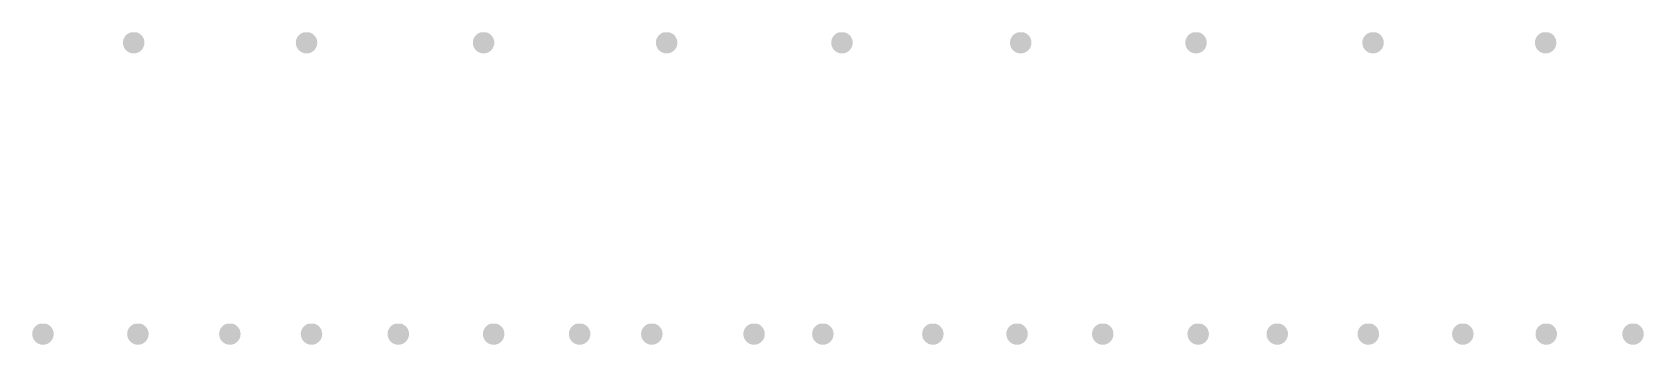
# Model space of a CAD drawing. Header units: inches. Extents: x 325 to 11487, y 381 to 10656.
# Drawn here: x 344.05 to 353.58, y 419.76 to 421.61 of the extents above; entities that cross this region are included whole.
import ezdxf

# ---------------------------------------------------------------- set-up
doc = ezdxf.new("R2010")
doc.units = ezdxf.units.IN
doc.header["$MEASUREMENT"] = 0
doc.layers.add('HATCH', color=7, linetype='Continuous')

msp = doc.modelspace()

# ---------------------------------------------------------------- hatches: boundary and pattern name
at = {"layer": 'HATCH'}
h = msp.add_hatch(dxfattribs=at)
h.set_pattern_fill('AR-CONC', color=256, scale=1e-05)
h.set_pattern_definition([(50, (10.538215406, 0), (7.172601826e-05, -6.275213498e-06), [7.5e-06, -8.25e-05]), (355, (10.538215406, 0), (-1.3875133361e-05, 7.521921337e-05), [6e-06, -6.6e-05]), (100.45144446, (10.53822138, -5.2e-07), (5.7850884673e-05, 6.8943999097e-05), [6.3740192e-06, -7.01142112e-05]), (46.1842, (10.53821541, 2e-05), (0.000106724133067, -1.655192808e-05), [1.125e-05, -0.00012375]), (96.63563549, (10.5382243, 1.862e-05), (9.3466194567e-05, 9.7411860077e-05), [9.5610342e-06, -0.000105171376]), (351.18416399, (10.53821541, 2e-05), (9.3466194505e-05, 9.7411860027e-05), [9e-06, -9.90000001e-05]), (21, (10.538225406, 1.5e-05), (5.9690705212e-05, -4.02618890665e-05), [7.5e-06, -8.25e-05]), (326, (10.538225406, 1.5e-05), (2.4331533192e-05, 7.2515004505e-05), [6e-06, -6.6e-05]), (71.45144474, (10.53823038, 1.1645e-05), (8.4022237673e-05, 3.2253115281e-05), [6.374019e-06, -7.01142112e-05]), (37.5, (10.538215406, 0), (1.2159855317e-06, 3.32893853831e-05), [0, -6.52e-05, 0, -6.7e-05, 0, -6.625e-05]), (7.5, (10.538215406, 0), (2.63069537442e-05, 3.94411711882e-05), [0, -3.82e-05, 0, -6.37e-05, 0, -2.525e-05]), (327.5, (10.538193106, 0), (5.33822436172e-05, -2.2554871734e-06), [0, -2.5e-05, 0, -7.8e-05, 0, -0.0001035]), (317.5, (10.538183106, 0), (5.83186169342e-05, 1.00104982332e-05), [0, -3.25e-05, 0, -5.18e-05, 0, -7.35e-05])])
h.paths.add_polyline_path([(344.71062, 421.54322, 0.3519417), (344.66076, 421.60528), (344.63338, 421.60528, 0.3519417), (344.58352, 421.54322, 1)])
h = msp.add_hatch(dxfattribs=at)
h.set_pattern_fill('AR-CONC', color=256, scale=1e-05)
h.set_pattern_definition([(50, (11.56091467, 0), (7.172601826e-05, -6.275213498e-06), [7.5e-06, -8.25e-05]), (355, (11.56091467, 0), (-1.3875133361e-05, 7.521921337e-05), [6e-06, -6.6e-05]), (100.45144446, (11.56092065, -5.2e-07), (5.7850884673e-05, 6.8943999097e-05), [6.3740192e-06, -7.01142112e-05]), (46.1842, (11.56091467, 2e-05), (0.000106724133067, -1.655192808e-05), [1.125e-05, -0.00012375]), (96.63563549, (11.56092356, 1.862e-05), (9.3466194567e-05, 9.7411860077e-05), [9.5610342e-06, -0.000105171376]), (351.18416399, (11.56091467, 2e-05), (9.3466194505e-05, 9.7411860027e-05), [9e-06, -9.90000001e-05]), (21, (11.56092467, 1.5e-05), (5.9690705212e-05, -4.02618890665e-05), [7.5e-06, -8.25e-05]), (326, (11.56092467, 1.5e-05), (2.4331533192e-05, 7.2515004505e-05), [6e-06, -6.6e-05]), (71.45144474, (11.560929645, 1.1645e-05), (8.4022237673e-05, 3.2253115281e-05), [6.374019e-06, -7.01142112e-05]), (37.5, (11.56091467, 0), (1.2159855317e-06, 3.32893853831e-05), [0, -6.52e-05, 0, -6.7e-05, 0, -6.625e-05]), (7.5, (11.56091467, 0), (2.63069537442e-05, 3.94411711882e-05), [0, -3.82e-05, 0, -6.37e-05, 0, -2.525e-05]), (327.5, (11.56089237, 0), (5.33822436172e-05, -2.2554871734e-06), [0, -2.5e-05, 0, -7.8e-05, 0, -0.0001035]), (317.5, (11.56088237, 0), (5.83186169342e-05, 1.00104982332e-05), [0, -3.25e-05, 0, -5.18e-05, 0, -7.35e-05])])
h.paths.add_polyline_path([(345.73332, 421.54322, 0.3519417), (345.68346, 421.60528), (345.65608, 421.60528, 0.3519417), (345.60622, 421.54322, 1)])
h = msp.add_hatch(dxfattribs=at)
h.set_pattern_fill('AR-CONC', color=256, scale=1e-05)
h.set_pattern_definition([(50, (12.608502994, 0), (7.172601826e-05, -6.275213498e-06), [7.5e-06, -8.25e-05]), (355, (12.60850299, 0), (-1.3875133361e-05, 7.521921337e-05), [6e-06, -6.6e-05]), (100.45144446, (12.60850897, -5.2e-07), (5.7850884673e-05, 6.8943999097e-05), [6.3740192e-06, -7.01142112e-05]), (46.1842, (12.60850299, 2e-05), (0.000106724133067, -1.655192808e-05), [1.125e-05, -0.00012375]), (96.63563549, (12.60851189, 1.862e-05), (9.3466194567e-05, 9.7411860077e-05), [9.5610342e-06, -0.000105171376]), (351.18416399, (12.60850299, 2e-05), (9.3466194505e-05, 9.7411860027e-05), [9e-06, -9.90000001e-05]), (21, (12.608512994, 1.5e-05), (5.9690705212e-05, -4.02618890665e-05), [7.5e-06, -8.25e-05]), (326, (12.60851299, 1.5e-05), (2.4331533192e-05, 7.2515004505e-05), [6e-06, -6.6e-05]), (71.45144474, (12.60851797, 1.1645e-05), (8.4022237673e-05, 3.2253115281e-05), [6.374019e-06, -7.01142112e-05]), (37.5, (12.608502994, 0), (1.2159855317e-06, 3.32893853831e-05), [0, -6.52e-05, 0, -6.7e-05, 0, -6.625e-05]), (7.5, (12.608502994, 0), (2.63069537442e-05, 3.94411711882e-05), [0, -3.82e-05, 0, -6.37e-05, 0, -2.525e-05]), (327.5, (12.608480694, 0), (5.33822436172e-05, -2.2554871734e-06), [0, -2.5e-05, 0, -7.8e-05, 0, -0.0001035]), (317.5, (12.608470694, 0), (5.83186169342e-05, 1.00104982332e-05), [0, -3.25e-05, 0, -5.18e-05, 0, -7.35e-05])])
h.paths.add_polyline_path([(346.7809, 421.54322, 0.3519417), (346.73105, 421.60528), (346.70366, 421.60528, 0.3519417), (346.65381, 421.54322, 1)])
h = msp.add_hatch(dxfattribs=at)
h.set_pattern_fill('AR-CONC', color=256, scale=1e-05)
h.set_pattern_definition([(50, (13.691686573, 0), (7.172601826e-05, -6.275213498e-06), [7.5e-06, -8.25e-05]), (355, (13.69168657, 0), (-1.3875133361e-05, 7.521921337e-05), [6e-06, -6.6e-05]), (100.45144446, (13.69169255, -5.2e-07), (5.7850884673e-05, 6.8943999097e-05), [6.3740192e-06, -7.01142112e-05]), (46.1842, (13.69168657, 2e-05), (0.000106724133067, -1.655192808e-05), [1.125e-05, -0.00012375]), (96.63563549, (13.69169547, 1.862e-05), (9.3466194567e-05, 9.7411860077e-05), [9.5610342e-06, -0.000105171376]), (351.18416399, (13.69168657, 2e-05), (9.3466194505e-05, 9.7411860027e-05), [9e-06, -9.90000001e-05]), (21, (13.691696573, 1.5e-05), (5.9690705212e-05, -4.02618890665e-05), [7.5e-06, -8.25e-05]), (326, (13.69169657, 1.5e-05), (2.4331533192e-05, 7.2515004505e-05), [6e-06, -6.6e-05]), (71.45144474, (13.69170155, 1.1645e-05), (8.4022237673e-05, 3.2253115281e-05), [6.374019e-06, -7.01142112e-05]), (37.5, (13.691686573, 0), (1.2159855317e-06, 3.32893853831e-05), [0, -6.52e-05, 0, -6.7e-05, 0, -6.625e-05]), (7.5, (13.691686573, 0), (2.63069537442e-05, 3.94411711882e-05), [0, -3.82e-05, 0, -6.37e-05, 0, -2.525e-05]), (327.5, (13.691664273, 0), (5.33822436172e-05, -2.2554871734e-06), [0, -2.5e-05, 0, -7.8e-05, 0, -0.0001035]), (317.5, (13.691654273, 0), (5.83186169342e-05, 1.00104982332e-05), [0, -3.25e-05, 0, -5.18e-05, 0, -7.35e-05])])
h.paths.add_polyline_path([(347.86409, 421.54322, 0.3519417), (347.81423, 421.60528), (347.78685, 421.60528, 0.3519417), (347.73699, 421.54322, 1)])
h = msp.add_hatch(dxfattribs=at)
h.set_pattern_fill('AR-CONC', color=256, scale=1e-05)
h.set_pattern_definition([(50, (14.729092576, 0), (7.172601826e-05, -6.275213498e-06), [7.5e-06, -8.25e-05]), (355, (14.729092576, 0), (-1.3875133361e-05, 7.521921337e-05), [6e-06, -6.6e-05]), (100.45144446, (14.72909855, -5.2e-07), (5.7850884673e-05, 6.8943999097e-05), [6.3740192e-06, -7.01142112e-05]), (46.1842, (14.729092576, 2e-05), (0.000106724133067, -1.655192808e-05), [1.125e-05, -0.00012375]), (96.63563549, (14.72910147, 1.862e-05), (9.3466194567e-05, 9.7411860077e-05), [9.5610342e-06, -0.000105171376]), (351.18416399, (14.72909258, 2e-05), (9.3466194505e-05, 9.7411860027e-05), [9e-06, -9.90000001e-05]), (21, (14.729102576, 1.5e-05), (5.9690705212e-05, -4.02618890665e-05), [7.5e-06, -8.25e-05]), (326, (14.729102576, 1.5e-05), (2.4331533192e-05, 7.2515004505e-05), [6e-06, -6.6e-05]), (71.45144474, (14.72910755, 1.1645e-05), (8.4022237673e-05, 3.2253115281e-05), [6.374019e-06, -7.01142112e-05]), (37.5, (14.729092576, 0), (1.2159855317e-06, 3.32893853831e-05), [0, -6.52e-05, 0, -6.7e-05, 0, -6.625e-05]), (7.5, (14.729092576, 0), (2.63069537442e-05, 3.94411711882e-05), [0, -3.82e-05, 0, -6.37e-05, 0, -2.525e-05]), (327.5, (14.729070276, 0), (5.33822436172e-05, -2.2554871734e-06), [0, -2.5e-05, 0, -7.8e-05, 0, -0.0001035]), (317.5, (14.729060276, 0), (5.83186169342e-05, 1.00104982332e-05), [0, -3.25e-05, 0, -5.18e-05, 0, -7.35e-05])])
h.paths.add_polyline_path([(348.90149, 421.54322, 0.3519417), (348.85164, 421.60528), (348.82425, 421.60528, 0.3519417), (348.7744, 421.54322, 1)])
h = msp.add_hatch(dxfattribs=at)
h.set_pattern_fill('AR-CONC', color=256, scale=1e-05)
h.set_pattern_definition([(50, (15.78684417, 0), (7.172601826e-05, -6.275213498e-06), [7.5e-06, -8.25e-05]), (355, (15.78684417, 0), (-1.3875133361e-05, 7.521921337e-05), [6e-06, -6.6e-05]), (100.45144446, (15.786850145, -5.2e-07), (5.7850884673e-05, 6.8943999097e-05), [6.3740192e-06, -7.01142112e-05]), (46.1842, (15.78684417, 2e-05), (0.000106724133067, -1.655192808e-05), [1.125e-05, -0.00012375]), (96.63563549, (15.78685306, 1.862e-05), (9.3466194567e-05, 9.7411860077e-05), [9.5610342e-06, -0.000105171376]), (351.18416399, (15.78684417, 2e-05), (9.3466194505e-05, 9.7411860027e-05), [9e-06, -9.90000001e-05]), (21, (15.78685417, 1.5e-05), (5.9690705212e-05, -4.02618890665e-05), [7.5e-06, -8.25e-05]), (326, (15.78685417, 1.5e-05), (2.4331533192e-05, 7.2515004505e-05), [6e-06, -6.6e-05]), (71.45144474, (15.78685914, 1.1645e-05), (8.4022237673e-05, 3.2253115281e-05), [6.374019e-06, -7.01142112e-05]), (37.5, (15.786844168, 0), (1.2159855317e-06, 3.32893853831e-05), [0, -6.52e-05, 0, -6.7e-05, 0, -6.625e-05]), (7.5, (15.786844168, 0), (2.63069537442e-05, 3.94411711882e-05), [0, -3.82e-05, 0, -6.37e-05, 0, -2.525e-05]), (327.5, (15.786821868, 0), (5.33822436172e-05, -2.2554871734e-06), [0, -2.5e-05, 0, -7.8e-05, 0, -0.0001035]), (317.5, (15.78681187, 0), (5.83186169342e-05, 1.00104982332e-05), [0, -3.25e-05, 0, -5.18e-05, 0, -7.35e-05])])
h.paths.add_polyline_path([(349.95925, 421.54322, 0.3519417), (349.90939, 421.60528), (349.88201, 421.60528, 0.3519417), (349.83215, 421.54322, 1)])
h = msp.add_hatch(dxfattribs=at)
h.set_pattern_fill('AR-CONC', color=256, scale=1e-05)
h.set_pattern_definition([(50, (16.824259695, 0), (7.172601826e-05, -6.275213498e-06), [7.5e-06, -8.25e-05]), (355, (16.824259695, 0), (-1.3875133361e-05, 7.521921337e-05), [6e-06, -6.6e-05]), (100.45144446, (16.82426567, -5.2e-07), (5.7850884673e-05, 6.8943999097e-05), [6.3740192e-06, -7.01142112e-05]), (46.1842, (16.824259695, 2e-05), (0.000106724133067, -1.655192808e-05), [1.125e-05, -0.00012375]), (96.63563549, (16.82426859, 1.862e-05), (9.3466194567e-05, 9.7411860077e-05), [9.5610342e-06, -0.000105171376]), (351.18416399, (16.8242597, 2e-05), (9.3466194505e-05, 9.7411860027e-05), [9e-06, -9.90000001e-05]), (21, (16.824269695, 1.5e-05), (5.9690705212e-05, -4.02618890665e-05), [7.5e-06, -8.25e-05]), (326, (16.824269695, 1.5e-05), (2.4331533192e-05, 7.2515004505e-05), [6e-06, -6.6e-05]), (71.45144474, (16.82427467, 1.1645e-05), (8.4022237673e-05, 3.2253115281e-05), [6.374019e-06, -7.01142112e-05]), (37.5, (16.824259695, 0), (1.2159855317e-06, 3.32893853831e-05), [0, -6.52e-05, 0, -6.7e-05, 0, -6.625e-05]), (7.5, (16.824259695, 0), (2.63069537442e-05, 3.94411711882e-05), [0, -3.82e-05, 0, -6.37e-05, 0, -2.525e-05]), (327.5, (16.824237395, 0), (5.33822436172e-05, -2.2554871734e-06), [0, -2.5e-05, 0, -7.8e-05, 0, -0.0001035]), (317.5, (16.824227395, 0), (5.83186169342e-05, 1.00104982332e-05), [0, -3.25e-05, 0, -5.18e-05, 0, -7.35e-05])])
h.paths.add_polyline_path([(350.99666, 421.54322, 0.3519417), (350.94681, 421.60528), (350.91942, 421.60528, 0.3519417), (350.86957, 421.54322, 1)])
h = msp.add_hatch(dxfattribs=at)
h.set_pattern_fill('AR-CONC', color=256, scale=1e-05)
h.set_pattern_definition([(50, (17.87183849, 0), (7.172601826e-05, -6.275213498e-06), [7.5e-06, -8.25e-05]), (355, (17.87183849, 0), (-1.3875133361e-05, 7.521921337e-05), [6e-06, -6.6e-05]), (100.45144446, (17.87184447, -5.2e-07), (5.7850884673e-05, 6.8943999097e-05), [6.3740192e-06, -7.01142112e-05]), (46.1842, (17.87183849, 2e-05), (0.000106724133067, -1.655192808e-05), [1.125e-05, -0.00012375]), (96.63563549, (17.87184739, 1.862e-05), (9.3466194567e-05, 9.7411860077e-05), [9.5610342e-06, -0.000105171376]), (351.18416399, (17.87183849, 2e-05), (9.3466194505e-05, 9.7411860027e-05), [9e-06, -9.90000001e-05]), (21, (17.87184849, 1.5e-05), (5.9690705212e-05, -4.02618890665e-05), [7.5e-06, -8.25e-05]), (326, (17.87184849, 1.5e-05), (2.4331533192e-05, 7.2515004505e-05), [6e-06, -6.6e-05]), (71.45144474, (17.87185347, 1.1645e-05), (8.4022237673e-05, 3.2253115281e-05), [6.374019e-06, -7.01142112e-05]), (37.5, (17.871838493, 0), (1.2159855317e-06, 3.32893853831e-05), [0, -6.52e-05, 0, -6.7e-05, 0, -6.625e-05]), (7.5, (17.871838493, 0), (2.63069537442e-05, 3.94411711882e-05), [0, -3.82e-05, 0, -6.37e-05, 0, -2.525e-05]), (327.5, (17.871816193, 0), (5.33822436172e-05, -2.2554871734e-06), [0, -2.5e-05, 0, -7.8e-05, 0, -0.0001035]), (317.5, (17.871806193, 0), (5.83186169342e-05, 1.00104982332e-05), [0, -3.25e-05, 0, -5.18e-05, 0, -7.35e-05])])
h.paths.add_polyline_path([(352.04424, 421.54322, 0.3519417), (351.99439, 421.60528), (351.967, 421.60528, 0.3519417), (351.91715, 421.54322, 1)])
h = msp.add_hatch(dxfattribs=at)
h.set_pattern_fill('AR-CONC', color=256, scale=1e-05)
h.set_pattern_definition([(50, (18.89298517, 0), (7.172601826e-05, -6.275213498e-06), [7.5e-06, -8.25e-05]), (355, (18.89298517, 0), (-1.3875133361e-05, 7.521921337e-05), [6e-06, -6.6e-05]), (100.45144446, (18.892991146, -5.2e-07), (5.7850884673e-05, 6.8943999097e-05), [6.3740192e-06, -7.01142112e-05]), (46.1842, (18.89298517, 2e-05), (0.000106724133067, -1.655192808e-05), [1.125e-05, -0.00012375]), (96.63563549, (18.89299406, 1.862e-05), (9.3466194567e-05, 9.7411860077e-05), [9.5610342e-06, -0.000105171376]), (351.18416399, (18.89298517, 2e-05), (9.3466194505e-05, 9.7411860027e-05), [9e-06, -9.90000001e-05]), (21, (18.89299517, 1.5e-05), (5.9690705212e-05, -4.02618890665e-05), [7.5e-06, -8.25e-05]), (326, (18.89299517, 1.5e-05), (2.4331533192e-05, 7.2515004505e-05), [6e-06, -6.6e-05]), (71.45144474, (18.89300014, 1.1645e-05), (8.4022237673e-05, 3.2253115281e-05), [6.374019e-06, -7.01142112e-05]), (37.5, (18.892985169, 0), (1.2159855317e-06, 3.32893853831e-05), [0, -6.52e-05, 0, -6.7e-05, 0, -6.625e-05]), (7.5, (18.89298517, 0), (2.63069537442e-05, 3.94411711882e-05), [0, -3.82e-05, 0, -6.37e-05, 0, -2.525e-05]), (327.5, (18.892962869, 0), (5.33822436172e-05, -2.2554871734e-06), [0, -2.5e-05, 0, -7.8e-05, 0, -0.0001035]), (317.5, (18.89295287, 0), (5.83186169342e-05, 1.00104982332e-05), [0, -3.25e-05, 0, -5.18e-05, 0, -7.35e-05])])
h.paths.add_polyline_path([(353.06539, 421.54322, 0.3519417), (353.01553, 421.60528), (352.98815, 421.60528, 0.3519417), (352.93829, 421.54322, 1)])
h = msp.add_hatch(dxfattribs=at)
h.set_pattern_fill('AR-CONC', color=256, scale=1e-05)
h.set_pattern_definition([(50, (10.00132425, -1.72372487), (7.172601826e-05, -6.275213498e-06), [7.5e-06, -8.25e-05]), (355, (10.00132425, -1.72372487), (-1.3875133361e-05, 7.521921337e-05), [6e-06, -6.6e-05]), (100.45144446, (10.001330225, -1.72372539), (5.7850884673e-05, 6.8943999097e-05), [6.3740192e-06, -7.01142112e-05]), (46.1842, (10.00132425, -1.72370487), (0.000106724133067, -1.655192808e-05), [1.125e-05, -0.00012375]), (96.63563549, (10.00133314, -1.72370625), (9.3466194567e-05, 9.7411860077e-05), [9.5610342e-06, -0.000105171376]), (351.18416399, (10.00132425, -1.72370487), (9.3466194505e-05, 9.7411860027e-05), [9e-06, -9.90000001e-05]), (21, (10.00133425, -1.72370987), (5.9690705212e-05, -4.02618890665e-05), [7.5e-06, -8.25e-05]), (326, (10.00133425, -1.72370987), (2.4331533192e-05, 7.2515004505e-05), [6e-06, -6.6e-05]), (71.45144474, (10.00133922, -1.72371322), (8.4022237673e-05, 3.2253115281e-05), [6.374019e-06, -7.01142112e-05]), (37.5, (10.001324248, -1.723724868), (1.2159855317e-06, 3.32893853831e-05), [0, -6.52e-05, 0, -6.7e-05, 0, -6.625e-05]), (7.5, (10.001324248, -1.723724868), (2.63069537442e-05, 3.94411711882e-05), [0, -3.82e-05, 0, -6.37e-05, 0, -2.525e-05]), (327.5, (10.001301948, -1.723724868), (5.33822436172e-05, -2.2554871734e-06), [0, -2.5e-05, 0, -7.8e-05, 0, -0.0001035]), (317.5, (10.001291948, -1.72372487), (5.83186169342e-05, 1.00104982332e-05), [0, -3.25e-05, 0, -5.18e-05, 0, -7.35e-05])])
h.paths.add_polyline_path([(344.17373, 419.8195, 0.3519417), (344.12387, 419.88155), (344.09649, 419.88155, 0.3519417), (344.04663, 419.8195, 1)])
h = msp.add_hatch(dxfattribs=at)
h.set_pattern_fill('AR-CONC', color=256, scale=1e-05)
h.set_pattern_definition([(50, (10.56299016, -1.72372487), (7.172601826e-05, -6.275213498e-06), [7.5e-06, -8.25e-05]), (355, (10.56299016, -1.72372487), (-1.3875133361e-05, 7.521921337e-05), [6e-06, -6.6e-05]), (100.45144446, (10.56299614, -1.72372539), (5.7850884673e-05, 6.8943999097e-05), [6.3740192e-06, -7.01142112e-05]), (46.1842, (10.56299016, -1.72370487), (0.000106724133067, -1.655192808e-05), [1.125e-05, -0.00012375]), (96.63563549, (10.56299906, -1.72370625), (9.3466194567e-05, 9.7411860077e-05), [9.5610342e-06, -0.000105171376]), (351.18416399, (10.56299016, -1.72370487), (9.3466194505e-05, 9.7411860027e-05), [9e-06, -9.90000001e-05]), (21, (10.56300016, -1.72370987), (5.9690705212e-05, -4.02618890665e-05), [7.5e-06, -8.25e-05]), (326, (10.56300016, -1.72370987), (2.4331533192e-05, 7.2515004505e-05), [6e-06, -6.6e-05]), (71.45144474, (10.563005136, -1.72371322), (8.4022237673e-05, 3.2253115281e-05), [6.374019e-06, -7.01142112e-05]), (37.5, (10.562990162, -1.723724868), (1.2159855317e-06, 3.32893853831e-05), [0, -6.52e-05, 0, -6.7e-05, 0, -6.625e-05]), (7.5, (10.562990162, -1.723724868), (2.63069537442e-05, 3.94411711882e-05), [0, -3.82e-05, 0, -6.37e-05, 0, -2.525e-05]), (327.5, (10.562967862, -1.723724868), (5.33822436172e-05, -2.2554871734e-06), [0, -2.5e-05, 0, -7.8e-05, 0, -0.0001035]), (317.5, (10.56295786, -1.72372487), (5.83186169342e-05, 1.00104982332e-05), [0, -3.25e-05, 0, -5.18e-05, 0, -7.35e-05])])
h.paths.add_polyline_path([(344.73539, 419.8195, 0.3519417), (344.68554, 419.88155), (344.65815, 419.88155, 0.3519417), (344.6083, 419.8195, 1)])
h = msp.add_hatch(dxfattribs=at)
h.set_pattern_fill('AR-CONC', color=256, scale=1e-05)
h.set_pattern_definition([(50, (11.10712039, -1.72372487), (7.172601826e-05, -6.275213498e-06), [7.5e-06, -8.25e-05]), (355, (11.10712039, -1.72372487), (-1.3875133361e-05, 7.521921337e-05), [6e-06, -6.6e-05]), (100.45144446, (11.107126365, -1.72372539), (5.7850884673e-05, 6.8943999097e-05), [6.3740192e-06, -7.01142112e-05]), (46.1842, (11.10712039, -1.72370487), (0.000106724133067, -1.655192808e-05), [1.125e-05, -0.00012375]), (96.63563549, (11.10712928, -1.72370625), (9.3466194567e-05, 9.7411860077e-05), [9.5610342e-06, -0.000105171376]), (351.18416399, (11.10712039, -1.72370487), (9.3466194505e-05, 9.7411860027e-05), [9e-06, -9.90000001e-05]), (21, (11.10713039, -1.72370987), (5.9690705212e-05, -4.02618890665e-05), [7.5e-06, -8.25e-05]), (326, (11.10713039, -1.72370987), (2.4331533192e-05, 7.2515004505e-05), [6e-06, -6.6e-05]), (71.45144474, (11.10713536, -1.72371322), (8.4022237673e-05, 3.2253115281e-05), [6.374019e-06, -7.01142112e-05]), (37.5, (11.107120388, -1.723724868), (1.2159855317e-06, 3.32893853831e-05), [0, -6.52e-05, 0, -6.7e-05, 0, -6.625e-05]), (7.5, (11.107120388, -1.723724868), (2.63069537442e-05, 3.94411711882e-05), [0, -3.82e-05, 0, -6.37e-05, 0, -2.525e-05]), (327.5, (11.107098088, -1.723724868), (5.33822436172e-05, -2.2554871734e-06), [0, -2.5e-05, 0, -7.8e-05, 0, -0.0001035]), (317.5, (11.10708809, -1.72372487), (5.83186169342e-05, 1.00104982332e-05), [0, -3.25e-05, 0, -5.18e-05, 0, -7.35e-05])])
h.paths.add_polyline_path([(345.27952, 419.8195, 0.3519417), (345.22967, 419.88155), (345.20228, 419.88155, 0.3519417), (345.15243, 419.8195, 1)])
h = msp.add_hatch(dxfattribs=at)
h.set_pattern_fill('AR-CONC', color=256, scale=1e-05)
h.set_pattern_definition([(50, (11.590232895, -1.72372487), (7.172601826e-05, -6.275213498e-06), [7.5e-06, -8.25e-05]), (355, (11.590232895, -1.72372487), (-1.3875133361e-05, 7.521921337e-05), [6e-06, -6.6e-05]), (100.45144446, (11.59023887, -1.72372539), (5.7850884673e-05, 6.8943999097e-05), [6.3740192e-06, -7.01142112e-05]), (46.1842, (11.590232895, -1.72370487), (0.000106724133067, -1.655192808e-05), [1.125e-05, -0.00012375]), (96.63563549, (11.59024179, -1.72370625), (9.3466194567e-05, 9.7411860077e-05), [9.5610342e-06, -0.000105171376]), (351.18416399, (11.5902329, -1.72370487), (9.3466194505e-05, 9.7411860027e-05), [9e-06, -9.90000001e-05]), (21, (11.590242895, -1.72370987), (5.9690705212e-05, -4.02618890665e-05), [7.5e-06, -8.25e-05]), (326, (11.590242895, -1.72370987), (2.4331533192e-05, 7.2515004505e-05), [6e-06, -6.6e-05]), (71.45144474, (11.59024787, -1.72371322), (8.4022237673e-05, 3.2253115281e-05), [6.374019e-06, -7.01142112e-05]), (37.5, (11.590232895, -1.723724868), (1.2159855317e-06, 3.32893853831e-05), [0, -6.52e-05, 0, -6.7e-05, 0, -6.625e-05]), (7.5, (11.590232895, -1.723724868), (2.63069537442e-05, 3.94411711882e-05), [0, -3.82e-05, 0, -6.37e-05, 0, -2.525e-05]), (327.5, (11.590210595, -1.723724868), (5.33822436172e-05, -2.2554871734e-06), [0, -2.5e-05, 0, -7.8e-05, 0, -0.0001035]), (317.5, (11.590200595, -1.72372487), (5.83186169342e-05, 1.00104982332e-05), [0, -3.25e-05, 0, -5.18e-05, 0, -7.35e-05])])
h.paths.add_polyline_path([(345.76263, 419.8195, 0.3519417), (345.71278, 419.88155), (345.68539, 419.88155, 0.3519417), (345.63554, 419.8195, 1)])
h = msp.add_hatch(dxfattribs=at)
h.set_pattern_fill('AR-CONC', color=256, scale=1e-05)
h.set_pattern_definition([(50, (12.10385426, -1.72372487), (7.172601826e-05, -6.275213498e-06), [7.5e-06, -8.25e-05]), (355, (12.10385426, -1.72372487), (-1.3875133361e-05, 7.521921337e-05), [6e-06, -6.6e-05]), (100.45144446, (12.10386024, -1.72372539), (5.7850884673e-05, 6.8943999097e-05), [6.3740192e-06, -7.01142112e-05]), (46.1842, (12.10385426, -1.72370487), (0.000106724133067, -1.655192808e-05), [1.125e-05, -0.00012375]), (96.63563549, (12.10386315, -1.72370625), (9.3466194567e-05, 9.7411860077e-05), [9.5610342e-06, -0.000105171376]), (351.18416399, (12.10385426, -1.72370487), (9.3466194505e-05, 9.7411860027e-05), [9e-06, -9.90000001e-05]), (21, (12.10386426, -1.72370987), (5.9690705212e-05, -4.02618890665e-05), [7.5e-06, -8.25e-05]), (326, (12.10386426, -1.72370987), (2.4331533192e-05, 7.2515004505e-05), [6e-06, -6.6e-05]), (71.45144474, (12.103869235, -1.72371322), (8.4022237673e-05, 3.2253115281e-05), [6.374019e-06, -7.01142112e-05]), (37.5, (12.10385426, -1.723724868), (1.2159855317e-06, 3.32893853831e-05), [0, -6.52e-05, 0, -6.7e-05, 0, -6.625e-05]), (7.5, (12.10385426, -1.723724868), (2.63069537442e-05, 3.94411711882e-05), [0, -3.82e-05, 0, -6.37e-05, 0, -2.525e-05]), (327.5, (12.10383196, -1.723724868), (5.33822436172e-05, -2.2554871734e-06), [0, -2.5e-05, 0, -7.8e-05, 0, -0.0001035]), (317.5, (12.10382196, -1.72372487), (5.83186169342e-05, 1.00104982332e-05), [0, -3.25e-05, 0, -5.18e-05, 0, -7.35e-05])])
h.paths.add_polyline_path([(346.27626, 419.8195, 0.3519417), (346.2264, 419.88155), (346.19902, 419.88155, 0.3519417), (346.14916, 419.8195, 1)])
h = msp.add_hatch(dxfattribs=at)
h.set_pattern_fill('AR-CONC', color=256, scale=1e-05)
h.set_pattern_definition([(50, (12.66832055, -1.72372487), (7.172601826e-05, -6.275213498e-06), [7.5e-06, -8.25e-05]), (355, (12.66832055, -1.72372487), (-1.3875133361e-05, 7.521921337e-05), [6e-06, -6.6e-05]), (100.45144446, (12.66832653, -1.72372539), (5.7850884673e-05, 6.8943999097e-05), [6.3740192e-06, -7.01142112e-05]), (46.1842, (12.66832055, -1.72370487), (0.000106724133067, -1.655192808e-05), [1.125e-05, -0.00012375]), (96.63563549, (12.66832945, -1.72370625), (9.3466194567e-05, 9.7411860077e-05), [9.5610342e-06, -0.000105171376]), (351.18416399, (12.66832055, -1.72370487), (9.3466194505e-05, 9.7411860027e-05), [9e-06, -9.90000001e-05]), (21, (12.66833055, -1.72370987), (5.9690705212e-05, -4.02618890665e-05), [7.5e-06, -8.25e-05]), (326, (12.66833055, -1.72370987), (2.4331533192e-05, 7.2515004505e-05), [6e-06, -6.6e-05]), (71.45144474, (12.668335526, -1.72371322), (8.4022237673e-05, 3.2253115281e-05), [6.374019e-06, -7.01142112e-05]), (37.5, (12.668320552, -1.723724868), (1.2159855317e-06, 3.32893853831e-05), [0, -6.52e-05, 0, -6.7e-05, 0, -6.625e-05]), (7.5, (12.66832055, -1.723724868), (2.63069537442e-05, 3.94411711882e-05), [0, -3.82e-05, 0, -6.37e-05, 0, -2.525e-05]), (327.5, (12.668298252, -1.723724868), (5.33822436172e-05, -2.2554871734e-06), [0, -2.5e-05, 0, -7.8e-05, 0, -0.0001035]), (317.5, (12.66828825, -1.72372487), (5.83186169342e-05, 1.00104982332e-05), [0, -3.25e-05, 0, -5.18e-05, 0, -7.35e-05])])
h.paths.add_polyline_path([(346.84072, 419.8195, 0.3519417), (346.79087, 419.88155), (346.76348, 419.88155, 0.3519417), (346.71363, 419.8195, 1)])
h = msp.add_hatch(dxfattribs=at)
h.set_pattern_fill('AR-CONC', color=256, scale=1e-05)
h.set_pattern_definition([(50, (13.17685552, -1.72372487), (7.172601826e-05, -6.275213498e-06), [7.5e-06, -8.25e-05]), (355, (13.17685552, -1.72372487), (-1.3875133361e-05, 7.521921337e-05), [6e-06, -6.6e-05]), (100.45144446, (13.1768615, -1.72372539), (5.7850884673e-05, 6.8943999097e-05), [6.3740192e-06, -7.01142112e-05]), (46.1842, (13.17685552, -1.72370487), (0.000106724133067, -1.655192808e-05), [1.125e-05, -0.00012375]), (96.63563549, (13.17686441, -1.72370625), (9.3466194567e-05, 9.7411860077e-05), [9.5610342e-06, -0.000105171376]), (351.18416399, (13.17685552, -1.72370487), (9.3466194505e-05, 9.7411860027e-05), [9e-06, -9.90000001e-05]), (21, (13.17686552, -1.72370987), (5.9690705212e-05, -4.02618890665e-05), [7.5e-06, -8.25e-05]), (326, (13.17686552, -1.72370987), (2.4331533192e-05, 7.2515004505e-05), [6e-06, -6.6e-05]), (71.45144474, (13.176870495, -1.72371322), (8.4022237673e-05, 3.2253115281e-05), [6.374019e-06, -7.01142112e-05]), (37.5, (13.17685552, -1.723724868), (1.2159855317e-06, 3.32893853831e-05), [0, -6.52e-05, 0, -6.7e-05, 0, -6.625e-05]), (7.5, (13.17685552, -1.723724868), (2.63069537442e-05, 3.94411711882e-05), [0, -3.82e-05, 0, -6.37e-05, 0, -2.525e-05]), (327.5, (13.17683322, -1.723724868), (5.33822436172e-05, -2.2554871734e-06), [0, -2.5e-05, 0, -7.8e-05, 0, -0.0001035]), (317.5, (13.17682322, -1.72372487), (5.83186169342e-05, 1.00104982332e-05), [0, -3.25e-05, 0, -5.18e-05, 0, -7.35e-05])])
h.paths.add_polyline_path([(347.34926, 419.8195, 0.3519417), (347.2994, 419.88155), (347.27202, 419.88155, 0.3519417), (347.22216, 419.8195, 1)])
h = msp.add_hatch(dxfattribs=at)
h.set_pattern_fill('AR-CONC', color=256, scale=1e-05)
h.set_pattern_definition([(50, (13.60402718, -1.72372487), (7.172601826e-05, -6.275213498e-06), [7.5e-06, -8.25e-05]), (355, (13.60402718, -1.72372487), (-1.3875133361e-05, 7.521921337e-05), [6e-06, -6.6e-05]), (100.45144446, (13.60403316, -1.72372539), (5.7850884673e-05, 6.8943999097e-05), [6.3740192e-06, -7.01142112e-05]), (46.1842, (13.60402718, -1.72370487), (0.000106724133067, -1.655192808e-05), [1.125e-05, -0.00012375]), (96.63563549, (13.60403607, -1.72370625), (9.3466194567e-05, 9.7411860077e-05), [9.5610342e-06, -0.000105171376]), (351.18416399, (13.60402718, -1.72370487), (9.3466194505e-05, 9.7411860027e-05), [9e-06, -9.90000001e-05]), (21, (13.60403718, -1.72370987), (5.9690705212e-05, -4.02618890665e-05), [7.5e-06, -8.25e-05]), (326, (13.60403718, -1.72370987), (2.4331533192e-05, 7.2515004505e-05), [6e-06, -6.6e-05]), (71.45144474, (13.604042155, -1.72371322), (8.4022237673e-05, 3.2253115281e-05), [6.374019e-06, -7.01142112e-05]), (37.5, (13.60402718, -1.723724868), (1.2159855317e-06, 3.32893853831e-05), [0, -6.52e-05, 0, -6.7e-05, 0, -6.625e-05]), (7.5, (13.60402718, -1.723724868), (2.63069537442e-05, 3.94411711882e-05), [0, -3.82e-05, 0, -6.37e-05, 0, -2.525e-05]), (327.5, (13.60400488, -1.723724868), (5.33822436172e-05, -2.2554871734e-06), [0, -2.5e-05, 0, -7.8e-05, 0, -0.0001035]), (317.5, (13.60399488, -1.72372487), (5.83186169342e-05, 1.00104982332e-05), [0, -3.25e-05, 0, -5.18e-05, 0, -7.35e-05])])
h.paths.add_polyline_path([(347.77643, 419.8195, 0.3519417), (347.72657, 419.88155), (347.69919, 419.88155, 0.3519417), (347.64933, 419.8195, 1)])
h = msp.add_hatch(dxfattribs=at)
h.set_pattern_fill('AR-CONC', color=256, scale=1e-05)
h.set_pattern_definition([(50, (14.20918465, -1.72372487), (7.172601826e-05, -6.275213498e-06), [7.5e-06, -8.25e-05]), (355, (14.20918465, -1.72372487), (-1.3875133361e-05, 7.521921337e-05), [6e-06, -6.6e-05]), (100.45144446, (14.20919063, -1.72372539), (5.7850884673e-05, 6.8943999097e-05), [6.3740192e-06, -7.01142112e-05]), (46.1842, (14.20918465, -1.72370487), (0.000106724133067, -1.655192808e-05), [1.125e-05, -0.00012375]), (96.63563549, (14.20919354, -1.72370625), (9.3466194567e-05, 9.7411860077e-05), [9.5610342e-06, -0.000105171376]), (351.18416399, (14.20918465, -1.72370487), (9.3466194505e-05, 9.7411860027e-05), [9e-06, -9.90000001e-05]), (21, (14.20919465, -1.72370987), (5.9690705212e-05, -4.02618890665e-05), [7.5e-06, -8.25e-05]), (326, (14.20919465, -1.72370987), (2.4331533192e-05, 7.2515004505e-05), [6e-06, -6.6e-05]), (71.45144474, (14.209199625, -1.72371322), (8.4022237673e-05, 3.2253115281e-05), [6.374019e-06, -7.01142112e-05]), (37.5, (14.20918465, -1.723724868), (1.2159855317e-06, 3.32893853831e-05), [0, -6.52e-05, 0, -6.7e-05, 0, -6.625e-05]), (7.5, (14.20918465, -1.723724868), (2.63069537442e-05, 3.94411711882e-05), [0, -3.82e-05, 0, -6.37e-05, 0, -2.525e-05]), (327.5, (14.20916235, -1.723724868), (5.33822436172e-05, -2.2554871734e-06), [0, -2.5e-05, 0, -7.8e-05, 0, -0.0001035]), (317.5, (14.20915235, -1.72372487), (5.83186169342e-05, 1.00104982332e-05), [0, -3.25e-05, 0, -5.18e-05, 0, -7.35e-05])])
h.paths.add_polyline_path([(348.38159, 419.8195, 0.3519417), (348.33173, 419.88155), (348.30435, 419.88155, 0.3519417), (348.25449, 419.8195, 1)])
h = msp.add_hatch(dxfattribs=at)
h.set_pattern_fill('AR-CONC', color=256, scale=1e-05)
h.set_pattern_definition([(50, (14.61601072, -1.72372487), (7.172601826e-05, -6.275213498e-06), [7.5e-06, -8.25e-05]), (355, (14.61601072, -1.72372487), (-1.3875133361e-05, 7.521921337e-05), [6e-06, -6.6e-05]), (100.45144446, (14.6160167, -1.72372539), (5.7850884673e-05, 6.8943999097e-05), [6.3740192e-06, -7.01142112e-05]), (46.1842, (14.61601072, -1.72370487), (0.000106724133067, -1.655192808e-05), [1.125e-05, -0.00012375]), (96.63563549, (14.61601961, -1.72370625), (9.3466194567e-05, 9.7411860077e-05), [9.5610342e-06, -0.000105171376]), (351.18416399, (14.61601072, -1.72370487), (9.3466194505e-05, 9.7411860027e-05), [9e-06, -9.90000001e-05]), (21, (14.61602072, -1.72370987), (5.9690705212e-05, -4.02618890665e-05), [7.5e-06, -8.25e-05]), (326, (14.61602072, -1.72370987), (2.4331533192e-05, 7.2515004505e-05), [6e-06, -6.6e-05]), (71.45144474, (14.616025695, -1.72371322), (8.4022237673e-05, 3.2253115281e-05), [6.374019e-06, -7.01142112e-05]), (37.5, (14.61601072, -1.723724868), (1.2159855317e-06, 3.32893853831e-05), [0, -6.52e-05, 0, -6.7e-05, 0, -6.625e-05]), (7.5, (14.61601072, -1.723724868), (2.63069537442e-05, 3.94411711882e-05), [0, -3.82e-05, 0, -6.37e-05, 0, -2.525e-05]), (327.5, (14.61598842, -1.723724868), (5.33822436172e-05, -2.2554871734e-06), [0, -2.5e-05, 0, -7.8e-05, 0, -0.0001035]), (317.5, (14.61597842, -1.72372487), (5.83186169342e-05, 1.00104982332e-05), [0, -3.25e-05, 0, -5.18e-05, 0, -7.35e-05])])
h.paths.add_polyline_path([(348.78841, 419.8195, 0.3519417), (348.73856, 419.88155), (348.71117, 419.88155, 0.3519417), (348.66132, 419.8195, 1)])
h = msp.add_hatch(dxfattribs=at)
h.set_pattern_fill('AR-CONC', color=256, scale=1e-05)
h.set_pattern_definition([(50, (15.26693624, -1.72372487), (7.172601826e-05, -6.275213498e-06), [7.5e-06, -8.25e-05]), (355, (15.26693624, -1.72372487), (-1.3875133361e-05, 7.521921337e-05), [6e-06, -6.6e-05]), (100.45144446, (15.26694222, -1.72372539), (5.7850884673e-05, 6.8943999097e-05), [6.3740192e-06, -7.01142112e-05]), (46.1842, (15.26693624, -1.72370487), (0.000106724133067, -1.655192808e-05), [1.125e-05, -0.00012375]), (96.63563549, (15.26694514, -1.72370625), (9.3466194567e-05, 9.7411860077e-05), [9.5610342e-06, -0.000105171376]), (351.18416399, (15.26693624, -1.72370487), (9.3466194505e-05, 9.7411860027e-05), [9e-06, -9.90000001e-05]), (21, (15.26694624, -1.72370987), (5.9690705212e-05, -4.02618890665e-05), [7.5e-06, -8.25e-05]), (326, (15.26694624, -1.72370987), (2.4331533192e-05, 7.2515004505e-05), [6e-06, -6.6e-05]), (71.45144474, (15.26695122, -1.72371322), (8.4022237673e-05, 3.2253115281e-05), [6.374019e-06, -7.01142112e-05]), (37.5, (15.266936243, -1.723724868), (1.2159855317e-06, 3.32893853831e-05), [0, -6.52e-05, 0, -6.7e-05, 0, -6.625e-05]), (7.5, (15.266936243, -1.723724868), (2.63069537442e-05, 3.94411711882e-05), [0, -3.82e-05, 0, -6.37e-05, 0, -2.525e-05]), (327.5, (15.266913943, -1.723724868), (5.33822436172e-05, -2.2554871734e-06), [0, -2.5e-05, 0, -7.8e-05, 0, -0.0001035]), (317.5, (15.266903943, -1.72372487), (5.83186169342e-05, 1.00104982332e-05), [0, -3.25e-05, 0, -5.18e-05, 0, -7.35e-05])])
h.paths.add_polyline_path([(349.43934, 419.8195, 0.3519417), (349.38948, 419.88155), (349.3621, 419.88155, 0.3519417), (349.31224, 419.8195, 1)])
h = msp.add_hatch(dxfattribs=at)
h.set_pattern_fill('AR-CONC', color=256, scale=1e-05)
h.set_pattern_definition([(50, (15.76530794, -1.72372487), (7.172601826e-05, -6.275213498e-06), [7.5e-06, -8.25e-05]), (355, (15.76530794, -1.72372487), (-1.3875133361e-05, 7.521921337e-05), [6e-06, -6.6e-05]), (100.45144446, (15.76531392, -1.72372539), (5.7850884673e-05, 6.8943999097e-05), [6.3740192e-06, -7.01142112e-05]), (46.1842, (15.76530794, -1.72370487), (0.000106724133067, -1.655192808e-05), [1.125e-05, -0.00012375]), (96.63563549, (15.76531684, -1.72370625), (9.3466194567e-05, 9.7411860077e-05), [9.5610342e-06, -0.000105171376]), (351.18416399, (15.76530794, -1.72370487), (9.3466194505e-05, 9.7411860027e-05), [9e-06, -9.90000001e-05]), (21, (15.76531794, -1.72370987), (5.9690705212e-05, -4.02618890665e-05), [7.5e-06, -8.25e-05]), (326, (15.76531794, -1.72370987), (2.4331533192e-05, 7.2515004505e-05), [6e-06, -6.6e-05]), (71.45144474, (15.765322916, -1.72371322), (8.4022237673e-05, 3.2253115281e-05), [6.374019e-06, -7.01142112e-05]), (37.5, (15.765307942, -1.723724868), (1.2159855317e-06, 3.32893853831e-05), [0, -6.52e-05, 0, -6.7e-05, 0, -6.625e-05]), (7.5, (15.765307942, -1.723724868), (2.63069537442e-05, 3.94411711882e-05), [0, -3.82e-05, 0, -6.37e-05, 0, -2.525e-05]), (327.5, (15.765285642, -1.723724868), (5.33822436172e-05, -2.2554871734e-06), [0, -2.5e-05, 0, -7.8e-05, 0, -0.0001035]), (317.5, (15.76527564, -1.72372487), (5.83186169342e-05, 1.00104982332e-05), [0, -3.25e-05, 0, -5.18e-05, 0, -7.35e-05])])
h.paths.add_polyline_path([(349.93771, 419.8195, 0.3519417), (349.88786, 419.88155), (349.86047, 419.88155, 0.3519417), (349.81062, 419.8195, 1)])
h = msp.add_hatch(dxfattribs=at)
h.set_pattern_fill('AR-CONC', color=256, scale=1e-05)
h.set_pattern_definition([(50, (16.27246177, -1.72372487), (7.172601826e-05, -6.275213498e-06), [7.5e-06, -8.25e-05]), (355, (16.27246177, -1.72372487), (-1.3875133361e-05, 7.521921337e-05), [6e-06, -6.6e-05]), (100.45144446, (16.27246775, -1.72372539), (5.7850884673e-05, 6.8943999097e-05), [6.3740192e-06, -7.01142112e-05]), (46.1842, (16.27246177, -1.72370487), (0.000106724133067, -1.655192808e-05), [1.125e-05, -0.00012375]), (96.63563549, (16.27247067, -1.72370625), (9.3466194567e-05, 9.7411860077e-05), [9.5610342e-06, -0.000105171376]), (351.18416399, (16.27246177, -1.72370487), (9.3466194505e-05, 9.7411860027e-05), [9e-06, -9.90000001e-05]), (21, (16.27247177, -1.72370987), (5.9690705212e-05, -4.02618890665e-05), [7.5e-06, -8.25e-05]), (326, (16.27247177, -1.72370987), (2.4331533192e-05, 7.2515004505e-05), [6e-06, -6.6e-05]), (71.45144474, (16.27247675, -1.72371322), (8.4022237673e-05, 3.2253115281e-05), [6.374019e-06, -7.01142112e-05]), (37.5, (16.272461773, -1.723724868), (1.2159855317e-06, 3.32893853831e-05), [0, -6.52e-05, 0, -6.7e-05, 0, -6.625e-05]), (7.5, (16.272461773, -1.723724868), (2.63069537442e-05, 3.94411711882e-05), [0, -3.82e-05, 0, -6.37e-05, 0, -2.525e-05]), (327.5, (16.272439473, -1.723724868), (5.33822436172e-05, -2.2554871734e-06), [0, -2.5e-05, 0, -7.8e-05, 0, -0.0001035]), (317.5, (16.272429473, -1.72372487), (5.83186169342e-05, 1.00104982332e-05), [0, -3.25e-05, 0, -5.18e-05, 0, -7.35e-05])])
h.paths.add_polyline_path([(350.44486, 419.8195, 0.3519417), (350.39501, 419.88155), (350.36762, 419.88155, 0.3519417), (350.31777, 419.8195, 1)])
h = msp.add_hatch(dxfattribs=at)
h.set_pattern_fill('AR-CONC', color=256, scale=1e-05)
h.set_pattern_definition([(50, (16.83693759, -1.72372487), (7.172601826e-05, -6.275213498e-06), [7.5e-06, -8.25e-05]), (355, (16.83693759, -1.72372487), (-1.3875133361e-05, 7.521921337e-05), [6e-06, -6.6e-05]), (100.45144446, (16.836943566, -1.72372539), (5.7850884673e-05, 6.8943999097e-05), [6.3740192e-06, -7.01142112e-05]), (46.1842, (16.83693759, -1.72370487), (0.000106724133067, -1.655192808e-05), [1.125e-05, -0.00012375]), (96.63563549, (16.83694648, -1.72370625), (9.3466194567e-05, 9.7411860077e-05), [9.5610342e-06, -0.000105171376]), (351.18416399, (16.83693759, -1.72370487), (9.3466194505e-05, 9.7411860027e-05), [9e-06, -9.90000001e-05]), (21, (16.83694759, -1.72370987), (5.9690705212e-05, -4.02618890665e-05), [7.5e-06, -8.25e-05]), (326, (16.83694759, -1.72370987), (2.4331533192e-05, 7.2515004505e-05), [6e-06, -6.6e-05]), (71.45144474, (16.83695256, -1.72371322), (8.4022237673e-05, 3.2253115281e-05), [6.374019e-06, -7.01142112e-05]), (37.5, (16.836937589, -1.723724868), (1.2159855317e-06, 3.32893853831e-05), [0, -6.52e-05, 0, -6.7e-05, 0, -6.625e-05]), (7.5, (16.83693759, -1.723724868), (2.63069537442e-05, 3.94411711882e-05), [0, -3.82e-05, 0, -6.37e-05, 0, -2.525e-05]), (327.5, (16.836915289, -1.723724868), (5.33822436172e-05, -2.2554871734e-06), [0, -2.5e-05, 0, -7.8e-05, 0, -0.0001035]), (317.5, (16.83690529, -1.72372487), (5.83186169342e-05, 1.00104982332e-05), [0, -3.25e-05, 0, -5.18e-05, 0, -7.35e-05])])
h.paths.add_polyline_path([(351.00934, 419.8195, 0.3519417), (350.95948, 419.88155), (350.9321, 419.88155, 0.3519417), (350.88224, 419.8195, 1)])
h = msp.add_hatch(dxfattribs=at)
h.set_pattern_fill('AR-CONC', color=256, scale=1e-05)
h.set_pattern_definition([(50, (17.304790903, -1.72372487), (7.172601826e-05, -6.275213498e-06), [7.5e-06, -8.25e-05]), (355, (17.3047909, -1.72372487), (-1.3875133361e-05, 7.521921337e-05), [6e-06, -6.6e-05]), (100.45144446, (17.30479688, -1.72372539), (5.7850884673e-05, 6.8943999097e-05), [6.3740192e-06, -7.01142112e-05]), (46.1842, (17.3047909, -1.72370487), (0.000106724133067, -1.655192808e-05), [1.125e-05, -0.00012375]), (96.63563549, (17.3047998, -1.72370625), (9.3466194567e-05, 9.7411860077e-05), [9.5610342e-06, -0.000105171376]), (351.18416399, (17.3047909, -1.72370487), (9.3466194505e-05, 9.7411860027e-05), [9e-06, -9.90000001e-05]), (21, (17.304800903, -1.72370987), (5.9690705212e-05, -4.02618890665e-05), [7.5e-06, -8.25e-05]), (326, (17.3048009, -1.72370987), (2.4331533192e-05, 7.2515004505e-05), [6e-06, -6.6e-05]), (71.45144474, (17.30480588, -1.72371322), (8.4022237673e-05, 3.2253115281e-05), [6.374019e-06, -7.01142112e-05]), (37.5, (17.304790903, -1.723724868), (1.2159855317e-06, 3.32893853831e-05), [0, -6.52e-05, 0, -6.7e-05, 0, -6.625e-05]), (7.5, (17.304790903, -1.723724868), (2.63069537442e-05, 3.94411711882e-05), [0, -3.82e-05, 0, -6.37e-05, 0, -2.525e-05]), (327.5, (17.304768603, -1.723724868), (5.33822436172e-05, -2.2554871734e-06), [0, -2.5e-05, 0, -7.8e-05, 0, -0.0001035]), (317.5, (17.304758603, -1.72372487), (5.83186169342e-05, 1.00104982332e-05), [0, -3.25e-05, 0, -5.18e-05, 0, -7.35e-05])])
h.paths.add_polyline_path([(351.47719, 419.8195, 0.3519417), (351.42734, 419.88155), (351.39995, 419.88155, 0.3519417), (351.3501, 419.8195, 1)])
h = msp.add_hatch(dxfattribs=at)
h.set_pattern_fill('AR-CONC', color=256, scale=1e-05)
h.set_pattern_definition([(50, (17.84383473, -1.72372487), (7.172601826e-05, -6.275213498e-06), [7.5e-06, -8.25e-05]), (355, (17.84383473, -1.72372487), (-1.3875133361e-05, 7.521921337e-05), [6e-06, -6.6e-05]), (100.45144446, (17.84384071, -1.72372539), (5.7850884673e-05, 6.8943999097e-05), [6.3740192e-06, -7.01142112e-05]), (46.1842, (17.84383473, -1.72370487), (0.000106724133067, -1.655192808e-05), [1.125e-05, -0.00012375]), (96.63563549, (17.84384363, -1.72370625), (9.3466194567e-05, 9.7411860077e-05), [9.5610342e-06, -0.000105171376]), (351.18416399, (17.84383473, -1.72370487), (9.3466194505e-05, 9.7411860027e-05), [9e-06, -9.90000001e-05]), (21, (17.84384473, -1.72370987), (5.9690705212e-05, -4.02618890665e-05), [7.5e-06, -8.25e-05]), (326, (17.84384473, -1.72370987), (2.4331533192e-05, 7.2515004505e-05), [6e-06, -6.6e-05]), (71.45144474, (17.843849706, -1.72371322), (8.4022237673e-05, 3.2253115281e-05), [6.374019e-06, -7.01142112e-05]), (37.5, (17.843834731, -1.723724868), (1.2159855317e-06, 3.32893853831e-05), [0, -6.52e-05, 0, -6.7e-05, 0, -6.625e-05]), (7.5, (17.84383473, -1.723724868), (2.63069537442e-05, 3.94411711882e-05), [0, -3.82e-05, 0, -6.37e-05, 0, -2.525e-05]), (327.5, (17.843812431, -1.723724868), (5.33822436172e-05, -2.2554871734e-06), [0, -2.5e-05, 0, -7.8e-05, 0, -0.0001035]), (317.5, (17.84380243, -1.72372487), (5.83186169342e-05, 1.00104982332e-05), [0, -3.25e-05, 0, -5.18e-05, 0, -7.35e-05])])
h.paths.add_polyline_path([(352.01624, 419.8195, 0.3519417), (351.96638, 419.88155), (351.939, 419.88155, 0.3519417), (351.88914, 419.8195, 1)])
h = msp.add_hatch(dxfattribs=at)
h.set_pattern_fill('AR-CONC', color=256, scale=1e-05)
h.set_pattern_definition([(50, (18.40296697, -1.72372487), (7.172601826e-05, -6.275213498e-06), [7.5e-06, -8.25e-05]), (355, (18.40296697, -1.72372487), (-1.3875133361e-05, 7.521921337e-05), [6e-06, -6.6e-05]), (100.45144446, (18.40297295, -1.72372539), (5.7850884673e-05, 6.8943999097e-05), [6.3740192e-06, -7.01142112e-05]), (46.1842, (18.40296697, -1.72370487), (0.000106724133067, -1.655192808e-05), [1.125e-05, -0.00012375]), (96.63563549, (18.40297587, -1.72370625), (9.3466194567e-05, 9.7411860077e-05), [9.5610342e-06, -0.000105171376]), (351.18416399, (18.40296697, -1.72370487), (9.3466194505e-05, 9.7411860027e-05), [9e-06, -9.90000001e-05]), (21, (18.40297697, -1.72370987), (5.9690705212e-05, -4.02618890665e-05), [7.5e-06, -8.25e-05]), (326, (18.40297697, -1.72370987), (2.4331533192e-05, 7.2515004505e-05), [6e-06, -6.6e-05]), (71.45144474, (18.40298195, -1.72371322), (8.4022237673e-05, 3.2253115281e-05), [6.374019e-06, -7.01142112e-05]), (37.5, (18.402966972, -1.723724868), (1.2159855317e-06, 3.32893853831e-05), [0, -6.52e-05, 0, -6.7e-05, 0, -6.625e-05]), (7.5, (18.402966972, -1.723724868), (2.63069537442e-05, 3.94411711882e-05), [0, -3.82e-05, 0, -6.37e-05, 0, -2.525e-05]), (327.5, (18.402944672, -1.723724868), (5.33822436172e-05, -2.2554871734e-06), [0, -2.5e-05, 0, -7.8e-05, 0, -0.0001035]), (317.5, (18.402934672, -1.72372487), (5.83186169342e-05, 1.00104982332e-05), [0, -3.25e-05, 0, -5.18e-05, 0, -7.35e-05])])
h.paths.add_polyline_path([(352.57537, 419.8195, 0.3519417), (352.52551, 419.88155), (352.49813, 419.88155, 0.3519417), (352.44827, 419.8195, 1)])
h = msp.add_hatch(dxfattribs=at)
h.set_pattern_fill('AR-CONC', color=256, scale=1e-05)
h.set_pattern_definition([(50, (18.896499926, -1.72372487), (7.172601826e-05, -6.275213498e-06), [7.5e-06, -8.25e-05]), (355, (18.896499926, -1.72372487), (-1.3875133361e-05, 7.521921337e-05), [6e-06, -6.6e-05]), (100.45144446, (18.896505903, -1.72372539), (5.7850884673e-05, 6.8943999097e-05), [6.3740192e-06, -7.01142112e-05]), (46.1842, (18.89649993, -1.72370487), (0.000106724133067, -1.655192808e-05), [1.125e-05, -0.00012375]), (96.63563549, (18.89650882, -1.72370625), (9.3466194567e-05, 9.7411860077e-05), [9.5610342e-06, -0.000105171376]), (351.18416399, (18.89649993, -1.72370487), (9.3466194505e-05, 9.7411860027e-05), [9e-06, -9.90000001e-05]), (21, (18.896509926, -1.72370987), (5.9690705212e-05, -4.02618890665e-05), [7.5e-06, -8.25e-05]), (326, (18.896509926, -1.72370987), (2.4331533192e-05, 7.2515004505e-05), [6e-06, -6.6e-05]), (71.45144474, (18.8965149, -1.72371322), (8.4022237673e-05, 3.2253115281e-05), [6.374019e-06, -7.01142112e-05]), (37.5, (18.896499926, -1.723724868), (1.2159855317e-06, 3.32893853831e-05), [0, -6.52e-05, 0, -6.7e-05, 0, -6.625e-05]), (7.5, (18.896499926, -1.723724868), (2.63069537442e-05, 3.94411711882e-05), [0, -3.82e-05, 0, -6.37e-05, 0, -2.525e-05]), (327.5, (18.896477626, -1.723724868), (5.33822436172e-05, -2.2554871734e-06), [0, -2.5e-05, 0, -7.8e-05, 0, -0.0001035]), (317.5, (18.896467626, -1.72372487), (5.83186169342e-05, 1.00104982332e-05), [0, -3.25e-05, 0, -5.18e-05, 0, -7.35e-05])])
h.paths.add_polyline_path([(353.0689, 419.8195, 0.3519417), (353.01905, 419.88155), (352.99166, 419.88155, 0.3519417), (352.94181, 419.8195, 1)])
h = msp.add_hatch(dxfattribs=at)
h.set_pattern_fill('AR-CONC', color=256, scale=1e-05)
h.set_pattern_definition([(50, (19.41012129, -1.72372487), (7.172601826e-05, -6.275213498e-06), [7.5e-06, -8.25e-05]), (355, (19.41012129, -1.72372487), (-1.3875133361e-05, 7.521921337e-05), [6e-06, -6.6e-05]), (100.45144446, (19.41012727, -1.72372539), (5.7850884673e-05, 6.8943999097e-05), [6.3740192e-06, -7.01142112e-05]), (46.1842, (19.41012129, -1.72370487), (0.000106724133067, -1.655192808e-05), [1.125e-05, -0.00012375]), (96.63563549, (19.41013019, -1.72370625), (9.3466194567e-05, 9.7411860077e-05), [9.5610342e-06, -0.000105171376]), (351.18416399, (19.41012129, -1.72370487), (9.3466194505e-05, 9.7411860027e-05), [9e-06, -9.90000001e-05]), (21, (19.41013129, -1.72370987), (5.9690705212e-05, -4.02618890665e-05), [7.5e-06, -8.25e-05]), (326, (19.41013129, -1.72370987), (2.4331533192e-05, 7.2515004505e-05), [6e-06, -6.6e-05]), (71.45144474, (19.41013627, -1.72371322), (8.4022237673e-05, 3.2253115281e-05), [6.374019e-06, -7.01142112e-05]), (37.5, (19.410121293, -1.723724868), (1.2159855317e-06, 3.32893853831e-05), [0, -6.52e-05, 0, -6.7e-05, 0, -6.625e-05]), (7.5, (19.410121293, -1.723724868), (2.63069537442e-05, 3.94411711882e-05), [0, -3.82e-05, 0, -6.37e-05, 0, -2.525e-05]), (327.5, (19.410098993, -1.723724868), (5.33822436172e-05, -2.2554871734e-06), [0, -2.5e-05, 0, -7.8e-05, 0, -0.0001035]), (317.5, (19.410088993, -1.72372487), (5.83186169342e-05, 1.00104982332e-05), [0, -3.25e-05, 0, -5.18e-05, 0, -7.35e-05])])
h.paths.add_polyline_path([(353.58252, 419.8195, 0.3519417), (353.53267, 419.88155), (353.50528, 419.88155, 0.3519417), (353.45543, 419.8195, 1)])

doc.saveas('drawing.dxf')
